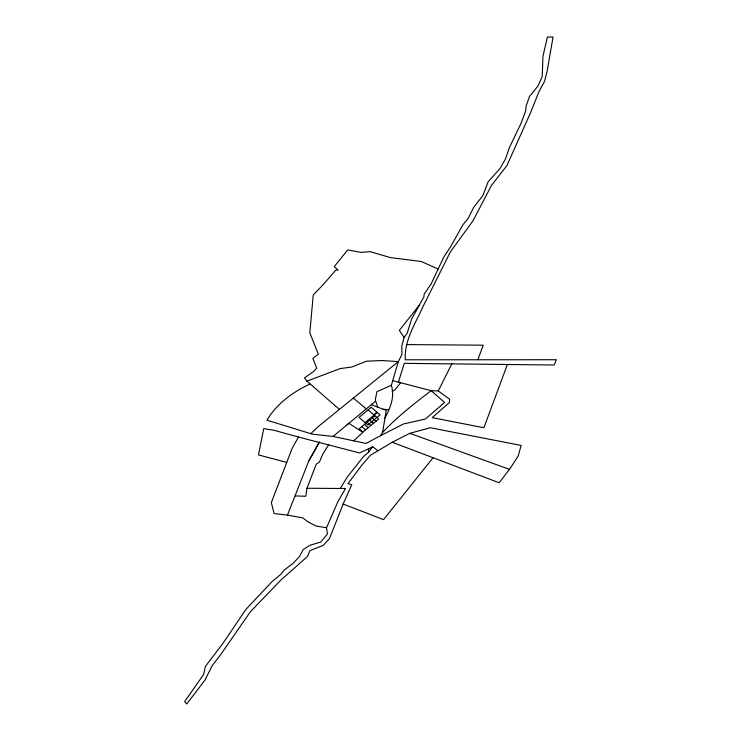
<?xml version="1.0" encoding="UTF-8"?>
<svg xmlns="http://www.w3.org/2000/svg" width="741" height="741" viewBox="0 0 741 741"><rect width="100%" height="100%" fill="white"/><g stroke="black" fill="none" stroke-linecap="round" stroke-linejoin="round"><path stroke-width="1.11" d="M295.27 495.933L305.755 496.275L306.978 488.254L340.286 488.467L347.233 477.111L363.525 456.539L368.509 452.232L368.583 448.981M310.173 384.005C293.028 391.72 276.569 403.91 266.927 420.203L312.489 434.18L333.052 436.43L365.952 443.442L380.522 435.717L382.597 432.42L386.218 410.366L371.352 404.697M384.959 418.007C390.275 407.874 395.018 396.843 391.35 385.339L398.306 361.636L401.955 354.365L401.779 345.982L404.114 337.433L407.087 333.441L411.625 319.019L423.824 297.039L424.185 294.001L430.993 284.22L443.831 257.025L450.787 246.466L462.893 224.764L468.145 218.456L473.786 207.147L482.854 195.633L488.171 181.73L499.934 168.605L505.381 159.139L509.697 146.968L520.904 123.645L525.73 110.742L525.999 106.398L529.5 96.432L537.873 86.113L542.245 76.434L542.958 56.297L547.386 37.05L553.036 37.078L547.247 70.627L544.542 81.362L539.133 91.245L530.38 113.114L506.9 165.614L491.459 185.472L472.999 220.772L450.333 252.023L423.407 305.755C415.794 322.909 403.984 340.323 405.327 359.783L556.361 359.728L554.231 365.017L404.299 363.349L398.389 382.143L431.188 390.674L438.274 390.942L449.583 399.242L449.444 402.502L432.188 417.637L483.901 427.761L507.437 364.368M308.812 460.902L319.315 442.201L308.812 460.902L287.452 515.088L274.096 513.55L271.336 502.62L292.204 448.166L298.521 437.051L359.533 452.964L372.362 446.999M477.862 359.755L483.188 345.195L406.689 344.584M306.978 488.254L316.259 464.172L319.408 462.069L322.863 453.983L328.689 444.711M392.239 442.257L499.156 482.762L510.299 468.21L518.154 456.123L521.136 445.443L430.391 427.742L409.81 433.318L392.239 442.257L370.259 455.382L362.053 464.931L347.955 483.688L351.818 484.633L343.148 504.037L329.458 538.67L323.113 545.469L309.97 550.582L307.422 556.547L281.006 579.944L250.402 611.742L220.318 655.146L212.278 665.529L204.849 680.247L186.76 703.95L184.639 701.69L203.756 674.236L205.35 666.455L222.865 643.475L245.956 609.334L271.947 581.713L280.941 574.229L284.025 570.292L293.167 563.234L299.401 556.686L303.301 549.489L310.312 545.126L320.76 542.032L327.429 533.965L326.549 527.749L338.044 501.342L345.538 488.467L340.286 488.467M438.274 390.942L451.917 363.59M368.509 452.232L372.64 446.619L377.604 450.5M419.276 305.227L399.343 330.393L404.114 337.433M433.068 457.725L383.569 519.645L343.148 504.037M310.766 433.661L318.778 426.14L398.306 361.636L381.884 360.534L366.508 361.2L351.762 367.027L340.193 368.583L306.904 381.17L304.458 377.947L313.897 371.213L316.694 368.157L312.887 358.32L318.343 354.17L309.812 332.839L313.239 294.909L323.215 284.627L335.784 270.122L338.137 270.122L334.274 266.593L347.714 249.902L361.099 252.412L370.018 251.634L390.424 257.599L421.249 261.48L438.153 269.039M353.605 440.812L362.905 432.364L348.863 423.315L333.052 436.43M347.038 424.834L375.668 401.122L375.326 399.686L376.928 391.656L391.35 385.339M376.91 412.135L373.76 414.747L368.11 409.912M365.072 422.565L377.289 412.459M382.597 432.42C397.176 416.896 414.126 403.678 431.188 390.674L444.581 402.474L425.417 419.026L403.4 423.991L380.522 435.717M392.137 391.146L394.647 390.174L400.631 382.726L392.999 380.754M383.217 409.227L388.636 409.708M326.549 527.749L316.092 526.054L307.654 521.655L302.828 517.894L287.452 515.088M286.693 462.393L258.461 454.928L263.75 428.594L274.272 430.345L298.521 437.051M409.81 433.318L509.428 469.34M353.318 398.065L366.267 408.902M372.315 417.924L376.076 421.147M369.685 420.101L373.445 423.324M367.054 422.277L370.824 425.501M364.433 424.454L368.194 427.668M361.803 426.621L365.572 429.845M306.904 381.17L339.415 409.365M375.668 401.122L377.743 407.133M371.26 407.3L359.052 417.405L367.851 424.936L380.059 414.83L371.26 407.3M374.937 415.757L359.181 428.798L362.942 432.022L378.707 418.98L374.937 415.757"/></g></svg>
